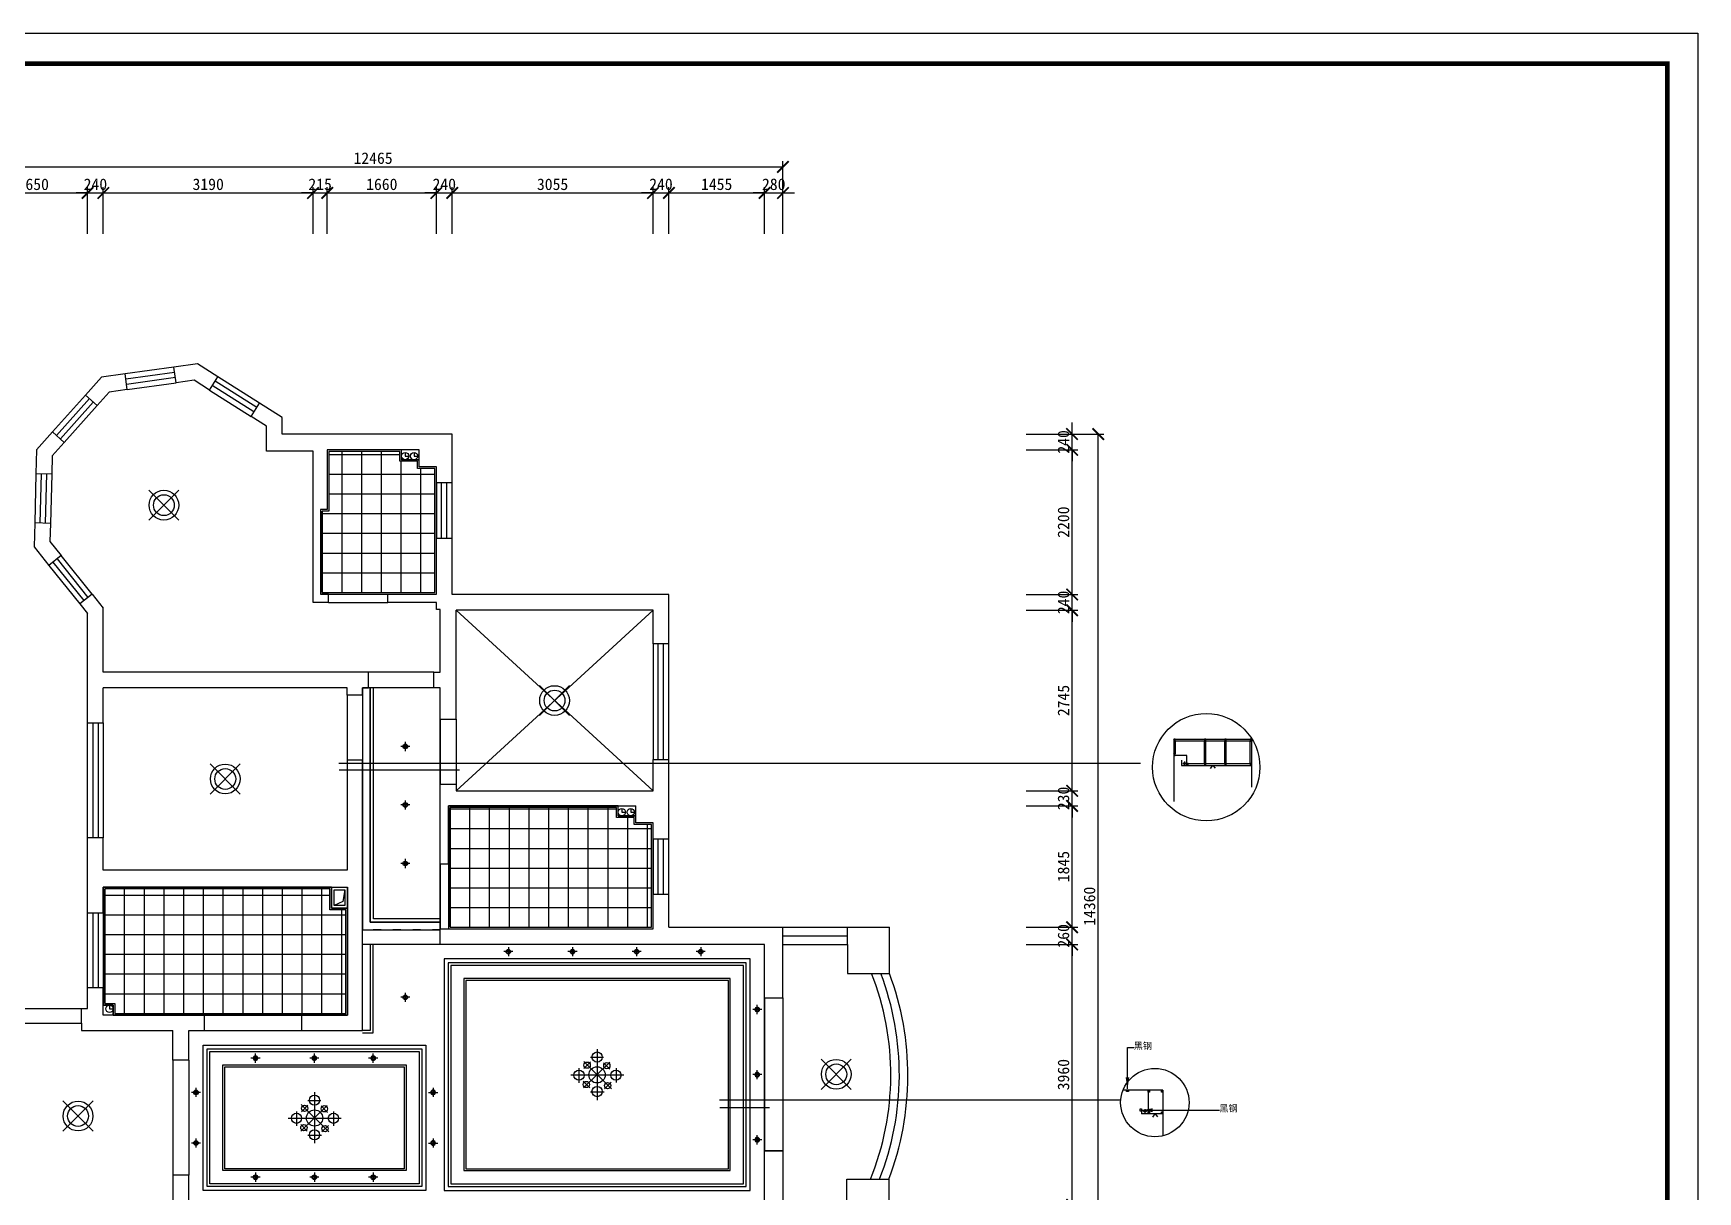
# Model space of a CAD drawing. Header units: millimetres. Extents: x -1705246 to 222838, y -3231245 to 126310.
# Drawn here: x 29206 to 54515, y -335 to 17278 of the extents above; entities that cross this region are included whole.
import ezdxf

# ---------------------------------------------------------------- set-up
doc = ezdxf.new("R2010")
doc.units = ezdxf.units.MM
doc.header["$PDMODE"] = 35
doc.linetypes.add('ACAD_ISO03W100', pattern=[30, 12, -18])
for name, color, linetype in [('0-01图框模板说明', 2, 'Continuous'), ('0-02图框细线', 136, 'Continuous'), ('250', 250, 'Continuous'), ('LIGHT', 2, 'Continuous'), ('天花', 2, 'Continuous'), ('家具内线', 8, 'Continuous'), ('家具外线', 1, 'Continuous')]:
    doc.layers.add(name, color=color, linetype=linetype)
doc.styles.get("Standard").update_dxf_attribs({"font": ''})
doc.styles.add('仿宋', font='')
doc.styles.get('Standard').set_extended_font_data('SimSun')
doc.styles.get('仿宋').set_extended_font_data('SimSun')
doc.linetypes.add('FENCELINE1', pattern='A,6.35,-2.54,[133,ltypeshp.shx,S=2.54,R=0,X=-2.54,Y=0],-2.54,25.4', length=36.83)
doc.dimstyles.new('ISO-25', dxfattribs={"dimscale": 70, "dimtxt": 2.5, "dimasz": 2.5, "dimexe": 1.25, "dimexo": 0.625, "dimtad": 1, "dimdec": 0, "dimtxsty": 'Standard', "dimblk": 'ARCHTICK', "dimcen": 2.5, "dimclrd": 251, "dimclre": 251, "dimclrt": 3, "dimadec": 0, "dimazin": 0, "dimtfac": 1, "dimtdec": 0, "dimtix": 1, "dimtmove": 2, "dimatfit": 3, "dimfxl": 1, "dimarcsym": 0})

# ---------------------------------------------------------------- blocks, each defined once
blk = doc.blocks.new('_ArchTick')
at = {"color": 0, "linetype": 'ByBlock', "const_width": 0.15}
blk.add_lwpolyline([(-0.5, -0.5), (0.5, 0.5)], dxfattribs=at)
blk = doc.blocks.new('*D640')
at = {"color": 251, "lineweight": -2}
for p, q in [((44303, 3425), (45090, 3425)), ((45002, -535), (45002, 3425)), ((44303, -535), (45090, -535))]:
    blk.add_line(p, q, dxfattribs=at)
at = {"layer": 'Defpoints', "color": 0}
for p in [(44259, 3425), (45002, 3425), (44259, -535)]:
    blk.add_point(p, dxfattribs=at)
at = {"color": 251, "lineweight": -2, "xscale": 175, "yscale": 175, "zscale": 175}
for p, rotation in [((45002, 3425), 90), ((45002, -535), 270)]:
    blk.add_blockref('_ArchTick', p, dxfattribs=dict(at, rotation=rotation))
at = {"color": 3, "insert": (44871, 1445), "char_height": 175, "attachment_point": 5, "rotation": 90}
blk.add_mtext('3960', dxfattribs=at)
blk = doc.blocks.new('*D641')
at = {"color": 251, "lineweight": -2}
for p, q in [((45002, 3685), (45002, 3860)), ((44303, 3685), (45090, 3685)), ((45002, 3425), (45002, 3685)), ((44303, 3425), (45090, 3425)), ((45002, 3425), (45002, 3250))]:
    blk.add_line(p, q, dxfattribs=at)
at = {"layer": 'Defpoints', "color": 0}
for p in [(44259, 3685), (45002, 3685), (44259, 3425)]:
    blk.add_point(p, dxfattribs=at)
at = {"color": 251, "lineweight": -2, "xscale": 175, "yscale": 175, "zscale": 175}
for p, rotation in [((45002, 3685), 270), ((45002, 3425), 90)]:
    blk.add_blockref('_ArchTick', p, dxfattribs=dict(at, rotation=rotation))
at = {"color": 3, "insert": (44871, 3555), "char_height": 175, "attachment_point": 5, "rotation": 90}
blk.add_mtext('260', dxfattribs=at)
blk = doc.blocks.new('*D642')
at = {"color": 251, "lineweight": -2}
for p, q in [((44303, 5530), (45090, 5530)), ((45002, 3685), (45002, 5530)), ((44303, 3685), (45090, 3685))]:
    blk.add_line(p, q, dxfattribs=at)
at = {"layer": 'Defpoints', "color": 0}
for p in [(44259, 5530), (45002, 5530), (44259, 3685)]:
    blk.add_point(p, dxfattribs=at)
at = {"color": 251, "lineweight": -2, "xscale": 175, "yscale": 175, "zscale": 175}
for p, rotation in [((45002, 5530), 90), ((45002, 3685), 270)]:
    blk.add_blockref('_ArchTick', p, dxfattribs=dict(at, rotation=rotation))
at = {"color": 3, "insert": (44871, 4608), "char_height": 175, "attachment_point": 5, "rotation": 90}
blk.add_mtext('1845', dxfattribs=at)
blk = doc.blocks.new('*D643')
at = {"color": 251, "lineweight": -2}
for p, q in [((45002, 5760), (45002, 5935)), ((44303, 5760), (45090, 5760)), ((45002, 5530), (45002, 5760)), ((44303, 5530), (45090, 5530)), ((45002, 5530), (45002, 5355))]:
    blk.add_line(p, q, dxfattribs=at)
at = {"layer": 'Defpoints', "color": 0}
for p in [(44259, 5760), (45002, 5760), (44259, 5530)]:
    blk.add_point(p, dxfattribs=at)
at = {"color": 251, "lineweight": -2, "xscale": 175, "yscale": 175, "zscale": 175}
for p, rotation in [((45002, 5760), 270), ((45002, 5530), 90)]:
    blk.add_blockref('_ArchTick', p, dxfattribs=dict(at, rotation=rotation))
at = {"color": 3, "insert": (44871, 5645), "char_height": 175, "attachment_point": 5, "rotation": 90}
blk.add_mtext('230', dxfattribs=at)
blk = doc.blocks.new('*D644')
at = {"color": 251, "lineweight": -2}
for p, q in [((44303, 8505), (45090, 8505)), ((45002, 5760), (45002, 8505)), ((44303, 5760), (45090, 5760))]:
    blk.add_line(p, q, dxfattribs=at)
at = {"layer": 'Defpoints', "color": 0}
for p in [(44259, 8505), (45002, 8505), (44259, 5760)]:
    blk.add_point(p, dxfattribs=at)
at = {"color": 251, "lineweight": -2, "xscale": 175, "yscale": 175, "zscale": 175}
for p, rotation in [((45002, 8505), 90), ((45002, 5760), 270)]:
    blk.add_blockref('_ArchTick', p, dxfattribs=dict(at, rotation=rotation))
at = {"color": 3, "insert": (44871, 7133), "char_height": 175, "attachment_point": 5, "rotation": 90}
blk.add_mtext('2745', dxfattribs=at)
blk = doc.blocks.new('*D645')
at = {"color": 251, "lineweight": -2}
for p, q in [((45002, 8745), (45002, 8920)), ((44303, 8745), (45090, 8745)), ((45002, 8505), (45002, 8745)), ((44303, 8505), (45090, 8505)), ((45002, 8505), (45002, 8330))]:
    blk.add_line(p, q, dxfattribs=at)
at = {"layer": 'Defpoints', "color": 0}
for p in [(44259, 8745), (45002, 8745), (44259, 8505)]:
    blk.add_point(p, dxfattribs=at)
at = {"color": 251, "lineweight": -2, "xscale": 175, "yscale": 175, "zscale": 175}
for p, rotation in [((45002, 8745), 270), ((45002, 8505), 90)]:
    blk.add_blockref('_ArchTick', p, dxfattribs=dict(at, rotation=rotation))
at = {"color": 3, "insert": (44871, 8625), "char_height": 175, "attachment_point": 5, "rotation": 90}
blk.add_mtext('240', dxfattribs=at)
blk = doc.blocks.new('*D646')
at = {"color": 251, "lineweight": -2}
for p, q in [((44303, 10945), (45090, 10945)), ((45002, 8745), (45002, 10945)), ((44303, 8745), (45090, 8745))]:
    blk.add_line(p, q, dxfattribs=at)
at = {"layer": 'Defpoints', "color": 0}
for p in [(44259, 10945), (45002, 10945), (44259, 8745)]:
    blk.add_point(p, dxfattribs=at)
at = {"color": 251, "lineweight": -2, "xscale": 175, "yscale": 175, "zscale": 175}
for p, rotation in [((45002, 10945), 90), ((45002, 8745), 270)]:
    blk.add_blockref('_ArchTick', p, dxfattribs=dict(at, rotation=rotation))
at = {"color": 3, "insert": (44871, 9845), "char_height": 175, "attachment_point": 5, "rotation": 90}
blk.add_mtext('2200', dxfattribs=at)
blk = doc.blocks.new('*D647')
at = {"color": 251, "lineweight": -2}
for p, q in [((44303, 11185), (45090, 11185)), ((45002, 11185), (45002, 11360)), ((45002, 10945), (45002, 11185)), ((44303, 10945), (45090, 10945)), ((45002, 10945), (45002, 10770))]:
    blk.add_line(p, q, dxfattribs=at)
at = {"layer": 'Defpoints', "color": 0}
for p in [(44259, 11185), (45002, 11185), (44259, 10945)]:
    blk.add_point(p, dxfattribs=at)
at = {"color": 251, "lineweight": -2, "xscale": 175, "yscale": 175, "zscale": 175}
for p, rotation in [((45002, 11185), 270), ((45002, 10945), 90)]:
    blk.add_blockref('_ArchTick', p, dxfattribs=dict(at, rotation=rotation))
at = {"color": 3, "insert": (44871, 11065), "char_height": 175, "attachment_point": 5, "rotation": 90}
blk.add_mtext('240', dxfattribs=at)
blk = doc.blocks.new('*D658')
at = {"color": 251, "lineweight": -2}
for p, q in [((28380, 14230), (28380, 14938)), ((30030, 14230), (30030, 14938)), ((28380, 14850), (30030, 14850))]:
    blk.add_line(p, q, dxfattribs=at)
at = {"layer": 'Defpoints', "color": 0}
for p in [(30030, 14850), (28380, 14186), (30030, 14186)]:
    blk.add_point(p, dxfattribs=at)
at = {"color": 251, "lineweight": -2, "xscale": 175, "yscale": 175, "zscale": 175, "rotation": 180}
blk.add_blockref('_ArchTick', (28380, 14850), dxfattribs=at)
at = {"color": 251, "lineweight": -2, "xscale": 175, "yscale": 175, "zscale": 175}
blk.add_blockref('_ArchTick', (30030, 14850), dxfattribs=at)
at = {"color": 3, "insert": (29205, 14981), "char_height": 175, "attachment_point": 5}
blk.add_mtext('1650', dxfattribs=at)
blk = doc.blocks.new('*D659')
at = {"color": 251, "lineweight": -2}
for p, q in [((30030, 14230), (30030, 14938)), ((30270, 14230), (30270, 14938)), ((30030, 14850), (29855, 14850)), ((30030, 14850), (30270, 14850)), ((30270, 14850), (30445, 14850))]:
    blk.add_line(p, q, dxfattribs=at)
at = {"layer": 'Defpoints', "color": 0}
for p in [(30270, 14850), (30030, 14186), (30270, 14186)]:
    blk.add_point(p, dxfattribs=at)
at = {"color": 251, "lineweight": -2, "xscale": 175, "yscale": 175, "zscale": 175}
blk.add_blockref('_ArchTick', (30030, 14850), dxfattribs=at)
at = {"color": 251, "lineweight": -2, "xscale": 175, "yscale": 175, "zscale": 175, "rotation": 180}
blk.add_blockref('_ArchTick', (30270, 14850), dxfattribs=at)
at = {"color": 3, "insert": (30150, 14981), "char_height": 175, "attachment_point": 5}
blk.add_mtext('240', dxfattribs=at)
blk = doc.blocks.new('*D660')
at = {"color": 251, "lineweight": -2}
for p, q in [((30270, 14230), (30270, 14938)), ((33460, 14230), (33460, 14938)), ((30270, 14850), (33460, 14850))]:
    blk.add_line(p, q, dxfattribs=at)
at = {"layer": 'Defpoints', "color": 0}
for p in [(33460, 14850), (30270, 14186), (33460, 14186)]:
    blk.add_point(p, dxfattribs=at)
at = {"color": 251, "lineweight": -2, "xscale": 175, "yscale": 175, "zscale": 175, "rotation": 180}
blk.add_blockref('_ArchTick', (30270, 14850), dxfattribs=at)
at = {"color": 251, "lineweight": -2, "xscale": 175, "yscale": 175, "zscale": 175}
blk.add_blockref('_ArchTick', (33460, 14850), dxfattribs=at)
at = {"color": 3, "insert": (31865, 14981), "char_height": 175, "attachment_point": 5}
blk.add_mtext('3190', dxfattribs=at)
blk = doc.blocks.new('*D661')
at = {"color": 251, "lineweight": -2}
for p, q in [((33460, 14230), (33460, 14938)), ((33675, 14230), (33675, 14938)), ((33460, 14850), (33285, 14850)), ((33460, 14850), (33675, 14850)), ((33675, 14850), (33850, 14850))]:
    blk.add_line(p, q, dxfattribs=at)
at = {"layer": 'Defpoints', "color": 0}
for p in [(33675, 14850), (33460, 14186), (33675, 14186)]:
    blk.add_point(p, dxfattribs=at)
at = {"color": 251, "lineweight": -2, "xscale": 175, "yscale": 175, "zscale": 175}
blk.add_blockref('_ArchTick', (33460, 14850), dxfattribs=at)
at = {"color": 251, "lineweight": -2, "xscale": 175, "yscale": 175, "zscale": 175, "rotation": 180}
blk.add_blockref('_ArchTick', (33675, 14850), dxfattribs=at)
at = {"color": 3, "insert": (33567, 14981), "char_height": 175, "attachment_point": 5}
blk.add_mtext('215', dxfattribs=at)
blk = doc.blocks.new('*D662')
at = {"color": 251, "lineweight": -2}
for p, q in [((33675, 14230), (33675, 14938)), ((35335, 14230), (35335, 14938)), ((33675, 14850), (35335, 14850))]:
    blk.add_line(p, q, dxfattribs=at)
at = {"layer": 'Defpoints', "color": 0}
for p in [(35335, 14850), (33675, 14186), (35335, 14186)]:
    blk.add_point(p, dxfattribs=at)
at = {"color": 251, "lineweight": -2, "xscale": 175, "yscale": 175, "zscale": 175, "rotation": 180}
blk.add_blockref('_ArchTick', (33675, 14850), dxfattribs=at)
at = {"color": 251, "lineweight": -2, "xscale": 175, "yscale": 175, "zscale": 175}
blk.add_blockref('_ArchTick', (35335, 14850), dxfattribs=at)
at = {"color": 3, "insert": (34505, 14981), "char_height": 175, "attachment_point": 5}
blk.add_mtext('1660', dxfattribs=at)
blk = doc.blocks.new('*D663')
at = {"color": 251, "lineweight": -2}
for p, q in [((35335, 14230), (35335, 14938)), ((35575, 14230), (35575, 14938)), ((35335, 14850), (35160, 14850)), ((35335, 14850), (35575, 14850)), ((35575, 14850), (35750, 14850))]:
    blk.add_line(p, q, dxfattribs=at)
at = {"layer": 'Defpoints', "color": 0}
for p in [(35575, 14850), (35335, 14186), (35575, 14186)]:
    blk.add_point(p, dxfattribs=at)
at = {"color": 251, "lineweight": -2, "xscale": 175, "yscale": 175, "zscale": 175}
blk.add_blockref('_ArchTick', (35335, 14850), dxfattribs=at)
at = {"color": 251, "lineweight": -2, "xscale": 175, "yscale": 175, "zscale": 175, "rotation": 180}
blk.add_blockref('_ArchTick', (35575, 14850), dxfattribs=at)
at = {"color": 3, "insert": (35455, 14981), "char_height": 175, "attachment_point": 5}
blk.add_mtext('240', dxfattribs=at)
blk = doc.blocks.new('*D664')
at = {"color": 251, "lineweight": -2}
for p, q in [((35575, 14230), (35575, 14938)), ((38630, 14230), (38630, 14938)), ((35575, 14850), (38630, 14850))]:
    blk.add_line(p, q, dxfattribs=at)
at = {"layer": 'Defpoints', "color": 0}
for p in [(38630, 14850), (35575, 14186), (38630, 14186)]:
    blk.add_point(p, dxfattribs=at)
at = {"color": 251, "lineweight": -2, "xscale": 175, "yscale": 175, "zscale": 175, "rotation": 180}
blk.add_blockref('_ArchTick', (35575, 14850), dxfattribs=at)
at = {"color": 251, "lineweight": -2, "xscale": 175, "yscale": 175, "zscale": 175}
blk.add_blockref('_ArchTick', (38630, 14850), dxfattribs=at)
at = {"color": 3, "insert": (37102, 14981), "char_height": 175, "attachment_point": 5}
blk.add_mtext('3055', dxfattribs=at)
blk = doc.blocks.new('*D665')
at = {"color": 251, "lineweight": -2}
for p, q in [((38630, 14230), (38630, 14938)), ((38870, 14230), (38870, 14938)), ((38630, 14850), (38455, 14850)), ((38630, 14850), (38870, 14850)), ((38870, 14850), (39045, 14850))]:
    blk.add_line(p, q, dxfattribs=at)
at = {"layer": 'Defpoints', "color": 0}
for p in [(38870, 14850), (38630, 14186), (38870, 14186)]:
    blk.add_point(p, dxfattribs=at)
at = {"color": 251, "lineweight": -2, "xscale": 175, "yscale": 175, "zscale": 175}
blk.add_blockref('_ArchTick', (38630, 14850), dxfattribs=at)
at = {"color": 251, "lineweight": -2, "xscale": 175, "yscale": 175, "zscale": 175, "rotation": 180}
blk.add_blockref('_ArchTick', (38870, 14850), dxfattribs=at)
at = {"color": 3, "insert": (38750, 14981), "char_height": 175, "attachment_point": 5}
blk.add_mtext('240', dxfattribs=at)
blk = doc.blocks.new('*D666')
at = {"color": 251, "lineweight": -2}
for p, q in [((38870, 14230), (38870, 14938)), ((40325, 14230), (40325, 14938)), ((38870, 14850), (40325, 14850))]:
    blk.add_line(p, q, dxfattribs=at)
at = {"layer": 'Defpoints', "color": 0}
for p in [(40325, 14850), (38870, 14186), (40325, 14186)]:
    blk.add_point(p, dxfattribs=at)
at = {"color": 251, "lineweight": -2, "xscale": 175, "yscale": 175, "zscale": 175, "rotation": 180}
blk.add_blockref('_ArchTick', (38870, 14850), dxfattribs=at)
at = {"color": 251, "lineweight": -2, "xscale": 175, "yscale": 175, "zscale": 175}
blk.add_blockref('_ArchTick', (40325, 14850), dxfattribs=at)
at = {"color": 3, "insert": (39597, 14981), "char_height": 175, "attachment_point": 5}
blk.add_mtext('1455', dxfattribs=at)
blk = doc.blocks.new('*D667')
at = {"color": 251, "lineweight": -2}
for p, q in [((40325, 14230), (40325, 14938)), ((40605, 14230), (40605, 14938)), ((40325, 14850), (40150, 14850)), ((40325, 14850), (40605, 14850)), ((40605, 14850), (40780, 14850))]:
    blk.add_line(p, q, dxfattribs=at)
at = {"layer": 'Defpoints', "color": 0}
for p in [(40605, 14850), (40325, 14186), (40605, 14186)]:
    blk.add_point(p, dxfattribs=at)
at = {"color": 251, "lineweight": -2, "xscale": 175, "yscale": 175, "zscale": 175}
blk.add_blockref('_ArchTick', (40325, 14850), dxfattribs=at)
at = {"color": 251, "lineweight": -2, "xscale": 175, "yscale": 175, "zscale": 175, "rotation": 180}
blk.add_blockref('_ArchTick', (40605, 14850), dxfattribs=at)
at = {"color": 3, "insert": (40465, 14981), "char_height": 175, "attachment_point": 5}
blk.add_mtext('280', dxfattribs=at)
blk = doc.blocks.new('*D668')
at = {"color": 251, "lineweight": -2}
for p, q in [((45046, 11185), (45485, 11185)), ((45398, -3175), (45398, 11185)), ((45046, -3175), (45485, -3175))]:
    blk.add_line(p, q, dxfattribs=at)
at = {"layer": 'Defpoints', "color": 0}
for p in [(45002, 11185), (45398, 11185), (45002, -3175)]:
    blk.add_point(p, dxfattribs=at)
at = {"color": 251, "lineweight": -2, "xscale": 175, "yscale": 175, "zscale": 175}
for p, rotation in [((45398, 11185), 90), ((45398, -3175), 270)]:
    blk.add_blockref('_ArchTick', p, dxfattribs=dict(at, rotation=rotation))
at = {"color": 3, "insert": (45267, 4005), "char_height": 175, "attachment_point": 5, "rotation": 90}
blk.add_mtext('14360', dxfattribs=at)
blk = doc.blocks.new('*D670')
at = {"color": 251, "lineweight": -2}
for p, q in [((28140, 14894), (28140, 15335)), ((28140, 15247), (40605, 15247)), ((40605, 14894), (40605, 15335))]:
    blk.add_line(p, q, dxfattribs=at)
at = {"layer": 'Defpoints', "color": 0}
for p in [(40605, 15247), (28140, 14850), (40605, 14850)]:
    blk.add_point(p, dxfattribs=at)
at = {"color": 251, "lineweight": -2, "xscale": 175, "yscale": 175, "zscale": 175, "rotation": 180}
blk.add_blockref('_ArchTick', (28140, 15247), dxfattribs=at)
at = {"color": 251, "lineweight": -2, "xscale": 175, "yscale": 175, "zscale": 175}
blk.add_blockref('_ArchTick', (40605, 15247), dxfattribs=at)
at = {"color": 3, "insert": (34372, 15378), "char_height": 175, "attachment_point": 5}
blk.add_mtext('12465', dxfattribs=at)
blk = doc.blocks.new('efd')
at = {"layer": '家具内线'}
for p, q in [((-22779, -712408), (-22616, -712408)), ((-22696, -712304), (-22696, -712950)), ((-23030, -712631), (-22357, -712631)), ((-22926, -712548), (-22926, -712730)), ((-22534, -712472), (-22868, -712796)), ((-22864, -712460), (-22515, -712806)), ((-22780, -712468), (-22862, -712551)), ((-22613, -712477), (-22533, -712560)), ((-22455, -712548), (-22455, -712728)), ((-22871, -712711), (-22788, -712796)), ((-22781, -712846), (-22606, -712846)), ((-22604, -712807), (-22519, -712724))]:
    blk.add_line(p, q, dxfattribs=at)
at = {"layer": '家具外线'}
for centre, radius in [((-22696, -712405), 64.5), ((-22925, -712634), 64.5), ((-22822, -712508), 39.8), ((-22696, -712631), 103), ((-22572, -712514), 39.8), ((-22457, -712634), 64.5), ((-22831, -712753), 39.8), ((-22696, -712843), 64.5), ((-22563, -712767), 39.8)]:
    blk.add_circle(centre, radius, dxfattribs=at)
blk = doc.blocks.new('KHBB')
at = {"color": 1}
blk.add_circle((132665, -152294), 35, dxfattribs=at)
at = {"layer": 'LIGHT', "color": 1, "linetype": 'Continuous'}
for p, q in [((132665, -152194), (132665, -152394)), ((132765, -152294), (132565, -152294))]:
    blk.add_line(p, q, dxfattribs=at)
at = {"layer": 'LIGHT', "linetype": 'Continuous'}
blk.add_circle((132665, -152294), 50, dxfattribs=at)
blk = doc.blocks.new('adsdw33434')
at = {"layer": '天花', "color": 1}
for p, q in [((-382, 382), (382, -382)), ((382, 382), (-382, -382))]:
    blk.add_line(p, q, dxfattribs=at)
for radius in [377, 264]:
    blk.add_circle((0, 0), radius, dxfattribs=at)

msp = doc.modelspace()

# ---------------------------------------------------------------- hatches: boundary and pattern name
h = msp.add_hatch()
h.set_pattern_fill('_USER', color=250, scale=300, style=0, double=1, pattern_type=0)
h.set_pattern_definition([(0, (33599.63, 8775.02), (0, 300), []), (90, (33599.63, 8775.02), (-300, 2e-14), [])])
h.paths.add_polyline_path([(35309.6, 10445), (35309.6, 10660), (35049.6, 10660), (35049.6, 10770), (34779.6, 10770), (34779.6, 10920), (33699.6, 10920), (33699.6, 10010), (33599.6, 10010), (33599.6, 8775), (33694.6, 8775), (34594.6, 8775), (35309.6, 8775), (35309.6, 9600)])
h = msp.add_hatch()
h.set_pattern_fill('_USER', color=250, scale=300, style=0, double=1, pattern_type=0)
h.set_pattern_definition([(0, (35544.63, 3685.02), (0, 300), []), (90, (35544.63, 3685.02), (-300, 2e-14), [])])
h.paths.add_polyline_path([(38074.6, 5505), (35544.6, 5505), (35544.6, 4650), (35544.6, 3685), (38604.6, 3685), (38604.6, 4190), (38604.6, 5025), (38604.6, 5250), (38344.6, 5250), (38344.6, 5355), (38074.6, 5355)])
h = msp.add_hatch()
h.set_pattern_fill('_USER', color=250, scale=300, style=0, double=1, pattern_type=0)
h.set_pattern_definition([(0, (30294.63, 2375.02), (0, 300), []), (90, (30294.63, 2375.02), (-300, 2e-14), [])])
h.paths.add_polyline_path([(33959.6, 3950), (33714.6, 3950), (33714.6, 4270), (30294.6, 4270), (30294.6, 3905), (30294.6, 2765), (30294.6, 2525), (30444.6, 2525), (30444.6, 2375), (31809.6, 2375), (33289.6, 2375), (33959.6, 2375)])

# ---------------------------------------------------------------- linework, layer by layer
at = {"color": 250}
for p, q in [((31343.8, 12201.3), (30601, 12097.8)), ((30634.1, 11860.1), (31376.9, 11963.6)), ((32645.1, 11655.4), (32011.5, 12056.7)), ((29998.1, 11776.3), (29498.4, 11217.1)), ((31883.1, 11854), (32516.6, 11452.6)), ((30177.1, 11616.4), (29677.3, 11057.2)), ((29246.4, 10582.1), (29226.7, 9832.3)), ((29486.3, 10575.8), (29466.6, 9826.1)), ((35334.6, 10445), (35334.6, 9600)), ((35574.6, 9600), (35574.6, 10445)), ((29442.8, 9187.2), (29911.6, 8601.8)), ((30098.9, 8751.8), (29630.1, 9337.2)), ((33694.6, 8750), (34594.6, 8750)), ((33694.6, 8625), (34594.6, 8625)), ((38629.6, 7995), (38629.6, 6235)), ((38869.6, 6235), (38869.6, 7995)), ((35294.6, 7565), (34304.6, 7565)), ((33979.6, 7215), (33979.6, 6225)), ((34209.6, 7215), (34209.6, 6225)), ((35294.6, 7325), (34304.6, 7325)), ((35394.6, 6850), (35394.6, 5860)), ((35634.6, 6850), (35634.6, 5860)), ((30029.6, 5045), (30029.6, 6795)), ((30269.6, 6795), (30269.6, 5045)), ((46566.5, 6516.8), (46546.5, 6546.8)), ((46566.5, 6546.8), (46546.5, 6516.8)), ((47033.4, 6516.8), (46566.5, 6516.8)), ((46566.5, 6516.8), (46566.5, 6326.8)), ((47033.4, 6546.8), (47013.4, 6516.8)), ((47033.4, 6516.8), (47013.4, 6546.8)), ((47013.4, 6176.8), (47013.4, 6516.8)), ((47344.1, 6516.8), (47033.4, 6516.8)), ((47033.4, 6176.8), (47033.4, 6516.8)), ((47344.1, 6546.8), (47324.1, 6516.8)), ((47344.1, 6516.8), (47324.1, 6546.8)), ((47324.1, 6176.8), (47324.1, 6516.8)), ((47711.5, 6516.8), (47344.1, 6516.8)), ((47344.1, 6176.8), (47344.1, 6516.8)), ((47731.5, 6546.8), (47711.5, 6516.8)), ((47731.5, 6516.8), (47711.5, 6546.8)), ((46566.5, 6326.8), (46546.5, 6296.8)), ((46566.5, 6296.8), (46546.5, 6326.8)), ((46766.5, 6176.8), (46746.5, 6146.8)), ((46766.5, 6146.8), (46746.5, 6176.8)), ((46766.5, 6176.8), (47324.1, 6176.8)), ((47033.4, 6176.8), (47013.4, 6146.8)), ((47033.4, 6146.8), (47013.4, 6176.8)), ((47344.1, 6176.8), (47324.1, 6146.8)), ((47344.1, 6146.8), (47324.1, 6176.8)), ((47324.1, 6176.8), (47711.5, 6176.8)), ((47731.5, 6176.8), (47711.5, 6146.8)), ((47731.5, 6146.8), (47711.5, 6176.8)), ((38629.6, 5025), (38629.6, 4190)), ((38869.6, 4190), (38869.6, 5025)), ((35394.6, 4650), (35394.6, 3660)), ((35519.6, 4650), (35519.6, 3660)), ((33910, 4078), (33779.6, 4015)), ((33944.6, 4255), (33910, 4078)), ((30029.6, 2765), (30029.6, 3905)), ((30269.6, 3905), (30269.6, 2765)), ((30269.6, 3905), (30269.6, 2765)), ((40604.6, 3685), (41584.6, 3685)), ((40604.6, 3425), (41584.6, 3425)), ((40324.6, 2615), (40324.6, 285)), ((33289.6, 2350), (31809.6, 2350)), ((31809.6, 2115), (33289.6, 2115)), ((31329.6, 1665), (31329.6, -85)), ((31569.6, 1665), (31569.6, -85))]:
    msp.add_line(p, q, dxfattribs=at)
for p, q in [((31704.1, 12251.5), (31343.8, 12201.3)), ((31376.9, 11963.6), (31343.8, 12201.3)), ((32011.5, 12056.7), (31704.1, 12251.5)), ((30240.6, 12047.6), (29998.1, 11776.3)), ((30601, 12097.8), (30240.6, 12047.6)), ((30634.1, 11860.1), (30601, 12097.8)), ((31650.1, 12001.6), (31376.9, 11963.6)), ((31883.1, 11854), (31650.1, 12001.6)), ((31883.1, 11854), (32011.5, 12056.7)), ((30177.1, 11616.4), (29998.1, 11776.3)), ((30360.9, 11822.1), (30177.1, 11616.4)), ((30634.1, 11860.1), (30360.9, 11822.1)), ((32516.6, 11452.6), (32645.1, 11655.4)), ((32989.6, 11437.1), (32645.1, 11655.4)), ((32749.6, 11305), (32516.6, 11452.6)), ((32989.6, 11185), (32989.6, 11437.1)), ((29498.4, 11217.1), (29255.9, 10945.8)), ((29677.3, 11057.2), (29498.4, 11217.1)), ((32749.6, 10925), (32749.6, 11305)), ((35574.6, 11185), (32989.6, 11185)), ((35574.6, 10445), (35574.6, 11185)), ((29255.9, 10945.8), (29246.4, 10582.1)), ((29677.3, 11057.2), (29493.5, 10851.5)), ((33459.6, 10925), (32749.6, 10925)), ((33459.6, 8625), (33459.6, 10925)), ((35074.6, 10945), (33674.6, 10945)), ((33674.6, 10945), (33674.6, 10035)), ((34804.6, 10795), (34804.6, 10945)), ((35074.6, 10685), (35074.6, 10945)), ((29493.5, 10851.5), (29486.3, 10575.8)), ((34804.6, 10795), (35074.6, 10795)), ((35334.6, 10685), (35074.6, 10685)), ((35334.6, 10445), (35334.6, 10685)), ((29486.3, 10575.8), (29246.4, 10582.1)), ((35574.6, 10445), (35334.6, 10445)), ((33674.6, 10035), (33574.6, 10035)), ((33574.6, 10035), (33574.6, 8750)), ((29226.7, 9832.3), (29217.2, 9468.8)), ((29466.6, 9826.1), (29226.7, 9832.3)), ((29466.6, 9826.1), (29459.4, 9550.3)), ((29217.2, 9468.8), (29442.8, 9187.2)), ((29459.4, 9550.3), (29630.1, 9337.2)), ((35334.6, 8750), (35334.6, 9600)), ((35334.6, 9600), (35574.6, 9600)), ((35574.6, 8745), (35574.6, 9600)), ((29630.1, 9337.2), (29442.8, 9187.2)), ((30098.9, 8751.8), (29911.6, 8601.8)), ((30098.9, 8751.8), (30269.6, 8538.7)), ((33694.6, 8625), (33459.6, 8625)), ((33694.6, 8750), (33574.6, 8750)), ((33694.6, 8625), (33694.6, 8750)), ((34594.6, 8625), (34594.6, 8750)), ((34594.6, 8750), (35334.6, 8750)), ((35334.6, 8625), (34594.6, 8625)), ((35334.6, 8515), (35334.6, 8625)), ((38869.6, 8745), (35574.6, 8745)), ((38869.6, 7995), (38869.6, 8745)), ((29911.6, 8601.8), (30029.6, 8454.4)), ((30029.6, 6795), (30029.6, 8454.4)), ((30269.6, 7565), (30269.6, 8538.7)), ((35394.6, 8515), (35334.6, 8515)), ((35394.6, 7565), (35394.6, 8515)), ((38629.6, 8505), (35634.6, 8505)), ((35634.6, 6850), (35634.6, 8505)), ((38629.6, 7995), (38629.6, 8505)), ((38869.6, 7995), (38629.6, 7995)), ((34304.6, 7565), (30269.6, 7565)), ((34304.6, 7325), (34304.6, 7565)), ((35294.6, 7325), (35294.6, 7565)), ((35294.6, 7565), (35394.6, 7565)), ((30269.6, 6795), (30269.6, 7325)), ((33979.6, 7325), (30269.6, 7325)), ((33979.6, 7215), (33979.6, 7325)), ((34209.6, 7215), (33979.6, 7215)), ((34209.6, 7215), (34209.6, 7325)), ((34209.6, 7325), (34304.6, 7325)), ((35394.6, 7325), (35294.6, 7325)), ((35394.6, 6850), (35394.6, 7325)), ((35394.6, 6850), (35634.6, 6850)), ((30029.6, 6795), (30269.6, 6795)), ((34209.6, 6225), (33979.6, 6225)), ((33979.6, 6225), (33979.6, 4555)), ((34209.6, 2115), (34209.6, 6225)), ((38629.6, 5760), (38629.6, 6235)), ((38629.6, 6235), (38869.6, 6235)), ((38869.6, 5025), (38869.6, 6235)), ((35394.6, 4650), (35394.6, 5860)), ((35394.6, 5860), (35634.6, 5860)), ((35634.6, 5860), (35634.6, 5760)), ((35634.6, 5760), (38629.6, 5760)), ((35519.6, 4650), (35519.6, 5530)), ((35519.6, 5530), (38369.6, 5530)), ((38099.6, 5380), (38099.6, 5530)), ((38099.6, 5380), (38369.6, 5380)), ((38369.6, 5275), (38369.6, 5530)), ((38629.6, 5275), (38369.6, 5275)), ((38629.6, 5025), (38629.6, 5275)), ((30029.6, 3905), (30029.6, 5045)), ((30269.6, 5045), (30029.6, 5045)), ((30269.6, 4555), (30269.6, 5045)), ((38869.6, 5025), (38629.6, 5025)), ((35394.6, 4650), (35519.6, 4650)), ((33979.6, 4555), (30269.6, 4555)), ((30269.6, 3905), (30269.6, 4295)), ((30269.6, 4295), (33739.6, 4295)), ((33739.6, 4295), (33739.6, 3975)), ((33984.6, 3975), (33984.6, 4295)), ((38629.6, 3660), (38629.6, 4190)), ((38629.6, 4190), (38869.6, 4190)), ((38869.6, 3685), (38869.6, 4190)), ((30029.6, 3905), (30269.6, 3905)), ((33739.6, 3975), (33984.6, 3975)), ((33984.6, 3975), (33984.6, 2350)), ((35394.6, 3425), (35394.6, 3660)), ((35394.6, 3660), (38629.6, 3660)), ((38869.6, 3685), (40604.6, 3685)), ((40604.6, 3425), (40604.6, 3685)), ((41584.6, 3425), (41584.6, 3685)), ((41584.6, 3685), (42223.3, 3685)), ((42223.3, 2985), (42223.3, 3685)), ((40324.6, 3425), (35394.6, 3425)), ((40324.6, 2615), (40324.6, 3425)), ((40604.6, 2615), (40604.6, 3425)), ((41584.6, 3425), (41584.6, 2985)), ((41584.6, 2985), (42223.3, 2985)), ((30029.6, 2450), (30029.6, 2765)), ((30269.6, 2765), (30029.6, 2765)), ((30269.6, 2350), (30269.6, 2765)), ((40324.6, 2615), (40604.6, 2615)), ((29939.6, 2230), (29939.6, 2450)), ((29939.6, 2450), (30029.6, 2450)), ((30419.6, 2500), (30269.6, 2500)), ((31809.6, 2350), (30269.6, 2350)), ((30419.6, 2350), (30419.6, 2500)), ((31809.6, 2115), (31809.6, 2350)), ((33289.6, 2115), (33289.6, 2350)), ((33984.6, 2350), (33289.6, 2350)), ((28379.6, 2230), (29939.6, 2230)), ((29939.6, 2230), (29939.6, 2115)), ((29939.6, 2115), (31329.6, 2115)), ((31329.6, 1665), (31329.6, 2115)), ((31569.6, 1665), (31569.6, 2115)), ((31569.6, 2115), (31809.6, 2115)), ((33289.6, 2115), (34209.6, 2115)), ((31569.6, 1665), (31329.6, 1665)), ((40324.6, -535), (40324.6, 285)), ((40324.6, 285), (40604.6, 285)), ((40604.6, 285), (40604.6, -575)), ((31569.6, -85), (31329.6, -85)), ((31329.6, -85), (31329.6, -540)), ((31569.6, -535), (31569.6, -85)), ((41574.6, -575), (41574.6, -145)), ((41574.6, -145), (42213.9, -145)), ((42213.9, -145), (42213.9, -835))]:
    msp.add_line(p, q)
at = {"color": 1}
for p, q in [((31354.8, 12122), (30612, 12018.6)), ((31365.9, 12042.8), (30623, 11939.3)), ((32559.4, 11520.2), (31925.9, 11921.6)), ((32602.3, 11587.8), (31968.7, 11989.2)), ((30057.8, 11723), (29558, 11163.8)), ((30117.4, 11669.7), (29617.7, 11110.5)), ((29326.3, 10580), (29306.7, 9830.2)), ((29406.3, 10577.9), (29386.6, 9828.2)), ((35414.6, 9600), (35414.6, 10445)), ((35494.6, 9600), (35494.6, 10445)), ((29505.2, 9237.2), (29974, 8651.8)), ((29567.6, 9287.2), (30036.5, 8701.8)), ((35634.6, 5760), (38629.6, 8505)), ((38629.6, 5760), (35634.6, 8505)), ((38709.6, 6235), (38709.6, 7995)), ((38789.6, 6235), (38789.6, 7995)), ((34329.6, 7325), (34329.6, 3765)), ((30109.6, 6795), (30109.6, 5045)), ((30189.6, 6795), (30189.6, 5045)), ((46546.5, 6546.8), (47731.5, 6546.8)), ((46546.5, 6546.8), (46546.5, 5599.3)), ((47731.5, 6546.8), (47731.5, 5813.9)), ((33851.5, 6180.9), (46042, 6180.9)), ((46746.5, 6296.8), (46546.5, 6296.8)), ((46686.1, 6175.4), (46737.5, 6175.4)), ((46712.4, 6204.1), (46712.4, 6149.9)), ((47135.1, 6146.8), (47102.1, 6098.6)), ((47148.7, 6139.9), (47130.3, 6139.9)), ((47142.9, 6146.8), (47179.6, 6102.5)), ((38709.6, 4190), (38709.6, 5025)), ((38789.6, 4190), (38789.6, 5025)), ((30109.6, 3905), (30109.6, 2765)), ((30189.6, 3905), (30189.6, 2765)), ((34329.6, 3765), (35394.6, 3765)), ((35394.6, 3425), (34209.6, 3425)), ((34329.6, 3425), (34329.6, 2115)), ((34329.6, 2115), (34209.6, 2115)), ((39638.1, 1062.8), (45741.6, 1062.8)), ((46378.9, 1207.2), (45774.6, 1207.2)), ((46158.9, 1207.2), (46158.9, 847.2)), ((46158.9, 1207.2), (46178.9, 1177.2)), ((46158.9, 1177.2), (46178.9, 1207.2)), ((46358.9, 1207.2), (46378.9, 1177.2)), ((46358.9, 1177.2), (46378.9, 1207.2)), ((46378.9, 1207.2), (46378.9, 514)), ((46038.9, 887.2), (46038.9, 927.2)), ((46038.9, 927.2), (46058.9, 927.2)), ((46058.9, 887.2), (46038.9, 887.2)), ((46058.9, 927.2), (46058.9, 847.2)), ((46378.9, 847.2), (46058.9, 847.2)), ((46137.8, 890.4), (46075.9, 890.4)), ((46108.3, 919.5), (46108.3, 864.6)), ((46158.9, 877.2), (46178.9, 847.2)), ((46158.9, 847.2), (46178.9, 877.2)), ((46257.9, 847.2), (46224.9, 799)), ((46267.9, 844.6), (46256.2, 844.6)), ((46265.8, 847.2), (46257.9, 847.2)), ((46265.8, 847.2), (46302.5, 802.9)), ((46358.9, 877.2), (46378.9, 847.2)), ((46358.9, 847.2), (46378.9, 877.2)), ((32089.6, -215), (31889.6, -215))]:
    msp.add_line(p, q, dxfattribs=at)
at = {"color": 1, "linetype": 'ACAD_ISO03W100', "ltscale": 10}
msp.add_line((35394.6, 3645), (34209.6, 3645), dxfattribs=at)
at = {"color": 1, "linetype": 'FENCELINE1', "ltscale": 10}
for p, q in [((40604.6, 3555), (41584.6, 3555)), ((28379.6, 2450), (29939.6, 2450))]:
    msp.add_line(p, q, dxfattribs=at)
at = {"color": 3, "linetype": 'FENCELINE1', "ltscale": 5}
for p, q in [((34369.6, 3425), (34369.6, 2075)), ((34369.6, 2075), (34209.6, 2075))]:
    msp.add_line(p, q, dxfattribs=at)
at = {"color": 2}
for points in [[(35334.6, 10445), (35334.6, 10685), (35074.6, 10685), (35074.6, 10795), (34804.6, 10795), (34804.6, 10945), (33674.6, 10945), (33674.6, 10035), (33574.6, 10035), (33574.6, 8750), (33694.6, 8750), (34594.6, 8750), (35334.6, 8750), (35334.6, 9600)], [(34209.6, 3645), (35394.6, 3645), (35394.6, 7325), (34209.6, 7325)], [(38629.6, 5025), (38629.6, 5275), (38369.6, 5275), (38369.6, 5380), (38099.6, 5380), (38099.6, 5530), (35519.6, 5530), (35519.6, 4650), (35519.6, 3660), (38629.6, 3660), (38629.6, 4190)], [(33739.6, 4295), (30269.6, 4295), (30269.6, 3905), (30269.6, 2765), (30269.6, 2500), (30419.6, 2500), (30419.6, 2350), (31809.6, 2350), (33289.6, 2350), (33984.6, 2350), (33984.6, 3975), (33739.6, 3975)], [(35554.6, -215), (40004.6, -215), (40004.6, 3105), (35554.6, 3105)], [(35074.6, -215), (31889.6, -215), (31889.6, 1795), (35074.6, 1795)], [(35074.6, -215), (31889.6, -215), (31889.6, 1795), (35074.6, 1795)]]:
    msp.add_lwpolyline(points, close=True, dxfattribs=at)
at = {"color": 1}
for points in [[(35309.6, 10445), (35309.6, 10660), (35049.6, 10660), (35049.6, 10770), (34779.6, 10770), (34779.6, 10920), (33699.6, 10920), (33699.6, 10010), (33599.6, 10010), (33599.6, 8775), (33694.6, 8775), (34594.6, 8775), (35309.6, 8775), (35309.6, 9600)], [(38604.6, 5025), (38604.6, 5250), (38344.6, 5250), (38344.6, 5355), (38074.6, 5355), (38074.6, 5505), (35544.6, 5505), (35544.6, 4650), (35544.6, 3685), (38604.6, 3685), (38604.6, 4190)], [(33714.6, 4270), (30294.6, 4270), (30294.6, 3905), (30294.6, 2765), (30294.6, 2525), (30444.6, 2525), (30444.6, 2375), (31809.6, 2375), (33289.6, 2375), (33959.6, 2375), (33959.6, 3950), (33714.6, 3950)], [(35754.6, -15), (39804.6, -15), (39804.6, 2905), (35754.6, 2905)], [(35784.6, 15), (39774.6, 15), (39774.6, 2875), (35784.6, 2875)], [(34874.6, -15), (32089.6, -15), (32089.6, 1595), (34874.6, 1595)], [(34844.6, 15), (32119.6, 15), (32119.6, 1565), (34844.6, 1565)], [(46178.9, 1177.2), (46158.9, 1177.2), (46158.9, 1207.2), (46178.9, 1207.2)], [(46378.9, 1177.2), (46358.9, 1177.2), (46358.9, 1207.2), (46378.9, 1207.2)], [(46178.9, 847.2), (46158.9, 847.2), (46158.9, 877.2), (46178.9, 877.2)], [(46378.9, 847.2), (46358.9, 847.2), (46358.9, 877.2), (46378.9, 877.2)]]:
    msp.add_lwpolyline(points, close=True, dxfattribs=at)
at = {"color": 250}
for points in [[(34859.6, 10905), (34859.6, 10850), (34914.6, 10850)], [(34994.8, 10905), (34994.8, 10850), (35049.8, 10850)], [(47711.5, 6176.8), (47711.5, 6516.8)], [(38154.6, 5490), (38154.6, 5435), (38209.6, 5435)], [(38289.8, 5490), (38289.8, 5435), (38344.8, 5435)], [(30364.6, 2500), (30364.6, 2445), (30419.6, 2445)]]:
    msp.add_lwpolyline(points, dxfattribs=at)
at = {"color": 1}
for points in [[(35394.6, 3765), (34329.6, 3765), (34329.6, 7325)], [(46666.5, 6226.8), (46666.5, 6146.8), (47731.5, 6146.8)], [(46746.5, 6146.8), (46746.5, 6296.8)], [(45858.9, 1207.2), (45858.9, 1187.2), (45828.9, 1187.2), (45828.9, 1207.2)]]:
    msp.add_lwpolyline(points, dxfattribs=at)
at = {"color": 3, "linetype": 'FENCELINE1', "ltscale": 5}
msp.add_lwpolyline([(35394.6, 3815), (34379.6, 3815), (34379.6, 7325)], dxfattribs=at)
at = {"color": 250}
for points in [[(46546.5, 6516.8), (46566.5, 6516.8), (46566.5, 6546.8), (46546.5, 6546.8)], [(47013.4, 6516.8), (47033.4, 6516.8), (47033.4, 6546.8), (47013.4, 6546.8)], [(47324.1, 6516.8), (47344.1, 6516.8), (47344.1, 6546.8), (47324.1, 6546.8)], [(47711.5, 6516.8), (47731.5, 6516.8), (47731.5, 6546.8), (47711.5, 6546.8)], [(46546.5, 6296.8), (46566.5, 6296.8), (46566.5, 6326.8), (46546.5, 6326.8)], [(46746.5, 6146.8), (46766.5, 6146.8), (46766.5, 6176.8), (46746.5, 6176.8)], [(47013.4, 6146.8), (47033.4, 6146.8), (47033.4, 6176.8), (47013.4, 6176.8)], [(47324.1, 6146.8), (47344.1, 6146.8), (47344.1, 6176.8), (47324.1, 6176.8)], [(47711.5, 6146.8), (47731.5, 6146.8), (47731.5, 6176.8), (47711.5, 6176.8)], [(33944.6, 4015), (33779.6, 4015), (33779.6, 4255), (33944.6, 4255)], [(35454.6, -315), (40104.6, -315), (40104.6, 3205), (35454.6, 3205)], [(40604.6, 285), (40324.6, 285), (40324.6, 2615), (40604.6, 2615)], [(35174.6, -315), (31789.6, -315), (31789.6, 1895), (35174.6, 1895)]]:
    msp.add_lwpolyline(points, close=True, dxfattribs=at)
at = {"color": 1, "const_width": 20}
for points in [[(33852.6, 6074.5), (35691, 6074.5)], [(39643, 941.1), (40405.2, 941.1)]]:
    msp.add_lwpolyline(points, dxfattribs=at)
at = {"color": 8}
msp.add_lwpolyline([(33984.6, 3975), (33739.6, 3975), (33739.6, 4295), (33984.6, 4295)], close=True, dxfattribs=at)
at = {"color": 3, "linetype": 'FENCELINE1', "ltscale": 5}
for points in [[(35514.6, -255), (40044.6, -255), (40044.6, 3145), (35514.6, 3145)], [(35114.6, -255), (31849.6, -255), (31849.6, 1835), (35114.6, 1835)]]:
    msp.add_lwpolyline(points, close=True, dxfattribs=at)
at = {"color": 8}
for centre in [(34859.6, 10850), (34994.8, 10850), (38154.6, 5435), (38289.8, 5435), (30364.6, 2445)]:
    msp.add_circle(centre, 55, dxfattribs=at)
at = {"color": 1}
for centre, radius in [((47040.8, 6119.5), 816.3), ((46711.5, 6176.2), 15.6), ((46260.1, 1020.4), 520.2), ((46109.1, 890.9), 17)]:
    msp.add_circle(centre, radius, dxfattribs=at)
at = {"color": 250}
for centre, radius, start, end in [((38026.5, 1442.4), 4218.2, 337.89384, 21.45021), ((38081.1, 1432.4), 4423.6, 339.11022, 20.54804)]:
    msp.add_arc(centre, radius, start, end, dxfattribs=at)
at = {"color": 1, "linetype": 'FENCELINE1', "ltscale": 10}
msp.add_arc((38026.5, 1442.4), 4348.2, 338.58794, 20.7787, dxfattribs=at)
at = {"layer": '0-01图框模板说明', "color": 2, "const_width": 66.9}
msp.add_lwpolyline([(54052.6, 16815.6), (54052.6, -9703.2), (16168.6, -9703.2), (16168.6, 16815.6)], close=True, dxfattribs=at)
at = {"layer": '0-02图框细线'}
msp.add_lwpolyline([(54514.6, 17277.6), (54514.6, -10165.2), (15706.6, -10165.2), (15706.6, 17277.6)], close=True, dxfattribs=at)

# ---------------------------------------------------------------- block references
at = {"yscale": 0.6999999999534339, "zscale": 0.7}
for p, xscale in [((-58003.5, 113041), 0.6999999999534339), ((-58003.5, 112151), 0.6999999999534339), ((-58003.5, 111261), 0.6999999999534339), ((-56436, 109921), 0.6999999999534339), ((-55461, 109921), 0.6999999999534339), ((-54486, 109921), 0.6999999999534339), ((-53511, 109921), 0.6999999999534339), ((-58003.5, 109226.4), 0.6999999999534339), ((-61186, 107781), 0.6999999999534339), ((128150.3, 107781), -0.6999999999534339), ((-61186, 107011), 0.6999999999534339), ((128150.3, 107011), -0.6999999999534339), ((-60281, 106491), 0.6999999999534339), ((-59386, 106491), 0.6999999999534339), ((-58491, 106491), 0.6999999999534339)]:
    msp.add_blockref('KHBB', p, dxfattribs=dict(at, xscale=xscale))
at = {"xscale": -0.6999999999534339, "yscale": 0.6999999999534339, "zscale": 0.7, "rotation": 180}
for p in [(-52651, -104171), (-60281, -104911), (-59386, -104911), (-58491, -104911), (-52651, -105161), (-52651, -106151)]:
    msp.add_blockref('KHBB', p, dxfattribs=at)
at = {"layer": '250', "color": 251, "xscale": 0.5999999999912689, "yscale": 0.5999999999767169, "zscale": 0.6000000000000001}
for p in [(31191.8, 10103.3), (37132.1, 7132.5), (32124.6, 5940), (41415.4, 1450), (29885.9, 815.7)]:
    msp.add_blockref('adsdw33434', p, dxfattribs=at)
at = {"layer": '250', "color": 1, "xscale": 1.200000000011642, "yscale": 1.200000000069849, "zscale": 1.2}
for p in [(65013.6, 856598.7), (60717.5, 855942.4)]:
    msp.add_blockref('efd', p, dxfattribs=at)

# ---------------------------------------------------------------- texts
at = {"color": 0, "char_height": 100, "width": 1047.911, "attachment_point": 1, "style": '仿宋'}
for insert in [(45938.2, 1933), (47240.9, 981.4)]:
    msp.add_mtext('黑钢', dxfattribs=dict(at, insert=insert))

# ---------------------------------------------------------------- dimensions: what is measured, and where the dimension line sits
at = {"color": 0}
dim = msp.add_linear_dim(base=(40604.6, 15247), p1=(28139.6, 14850.1), p2=(40604.6, 14850.1), dimstyle='ISO-25', dxfattribs=at)
dim.commit()
dim.dimension.update_dxf_attribs({"geometry": '*D670', "text_midpoint": (34372.1, 15378.3)})
for base, p1, p2, picture, middle in [((30029.6, 14850.1), (28379.6, 14186.2), (30029.6, 14186.2), '*D658', (29204.6, 14981.3)), ((30269.6, 14850.1), (30029.6, 14186.2), (30269.6, 14186.2), '*D659', (30149.6, 14981.3)), ((33459.6, 14850.1), (30269.6, 14186.2), (33459.6, 14186.2), '*D660', (31864.6, 14981.3)), ((33674.6, 14850.1), (33459.6, 14186.2), (33674.6, 14186.2), '*D661', (33567.1, 14981.3)), ((35334.6, 14850.1), (33674.6, 14186.2), (35334.6, 14186.2), '*D662', (34504.6, 14981.3)), ((35574.6, 14850.1), (35334.6, 14186.2), (35574.6, 14186.2), '*D663', (35454.6, 14981.3)), ((38629.6, 14850.1), (35574.6, 14186.2), (38629.6, 14186.2), '*D664', (37102.1, 14981.3)), ((38869.6, 14850.1), (38629.6, 14186.2), (38869.6, 14186.2), '*D665', (38749.6, 14981.3)), ((40324.6, 14850.1), (38869.6, 14186.2), (40324.6, 14186.2), '*D666', (39597.1, 14981.3)), ((40604.6, 14850.1), (40324.6, 14186.2), (40604.6, 14186.2), '*D667', (40464.6, 14981.3))]:
    dim = msp.add_linear_dim(base=base, p1=p1, p2=p2, dimstyle='ISO-25')
    dim.commit()
    dim.dimension.update_dxf_attribs({"geometry": picture, "text_midpoint": middle})
for base, p1, p2, picture, middle in [((45002.1, 11185), (44259.2, 10945), (44259.2, 11185), '*D647', (44870.8, 11065)), ((45002.1, 10945), (44259.2, 8745), (44259.2, 10945), '*D646', (44870.8, 9845)), ((45002.1, 8745), (44259.2, 8505), (44259.2, 8745), '*D645', (44870.8, 8625)), ((45002.1, 8505), (44259.2, 5760), (44259.2, 8505), '*D644', (44870.8, 7132.5)), ((45002.1, 5760), (44259.2, 5530), (44259.2, 5760), '*D643', (44870.8, 5645)), ((45002.1, 5530), (44259.2, 3685), (44259.2, 5530), '*D642', (44870.8, 4607.5)), ((45002.1, 3685), (44259.2, 3425), (44259.2, 3685), '*D641', (44870.8, 3555)), ((45002.1, 3425), (44259.2, -535), (44259.2, 3425), '*D640', (44870.8, 1445))]:
    dim = msp.add_linear_dim(base=base, p1=p1, p2=p2, angle=270, dimstyle='ISO-25')
    dim.commit()
    dim.dimension.update_dxf_attribs({"geometry": picture, "text_midpoint": middle})
dim = msp.add_linear_dim(base=(45397.8, 11185), p1=(45002.1, -3175), p2=(45002.1, 11185), angle=90, dimstyle='ISO-25', dxfattribs=at)
dim.commit()
dim.dimension.update_dxf_attribs({"geometry": '*D668', "text_midpoint": (45266.6, 4005)})

# ---------------------------------------------------------------- leaders
at = {"color": 1}
msp.add_leader([(45843.7, 1231.2), (45843.7, 1855.8), (45938.2, 1855.8)], dimstyle='ISO-25', override={"dimgap": 0.625, "dimtad": 0}, dxfattribs=at)
at = {"color": 1, "ltscale": 0.5}
msp.add_leader([(46049.5, 904.3), (47240.9, 904.3)], dimstyle='ISO-25', override={"dimgap": 0.625, "dimtad": 0}, dxfattribs=at)

doc.saveas('drawing.dxf')
